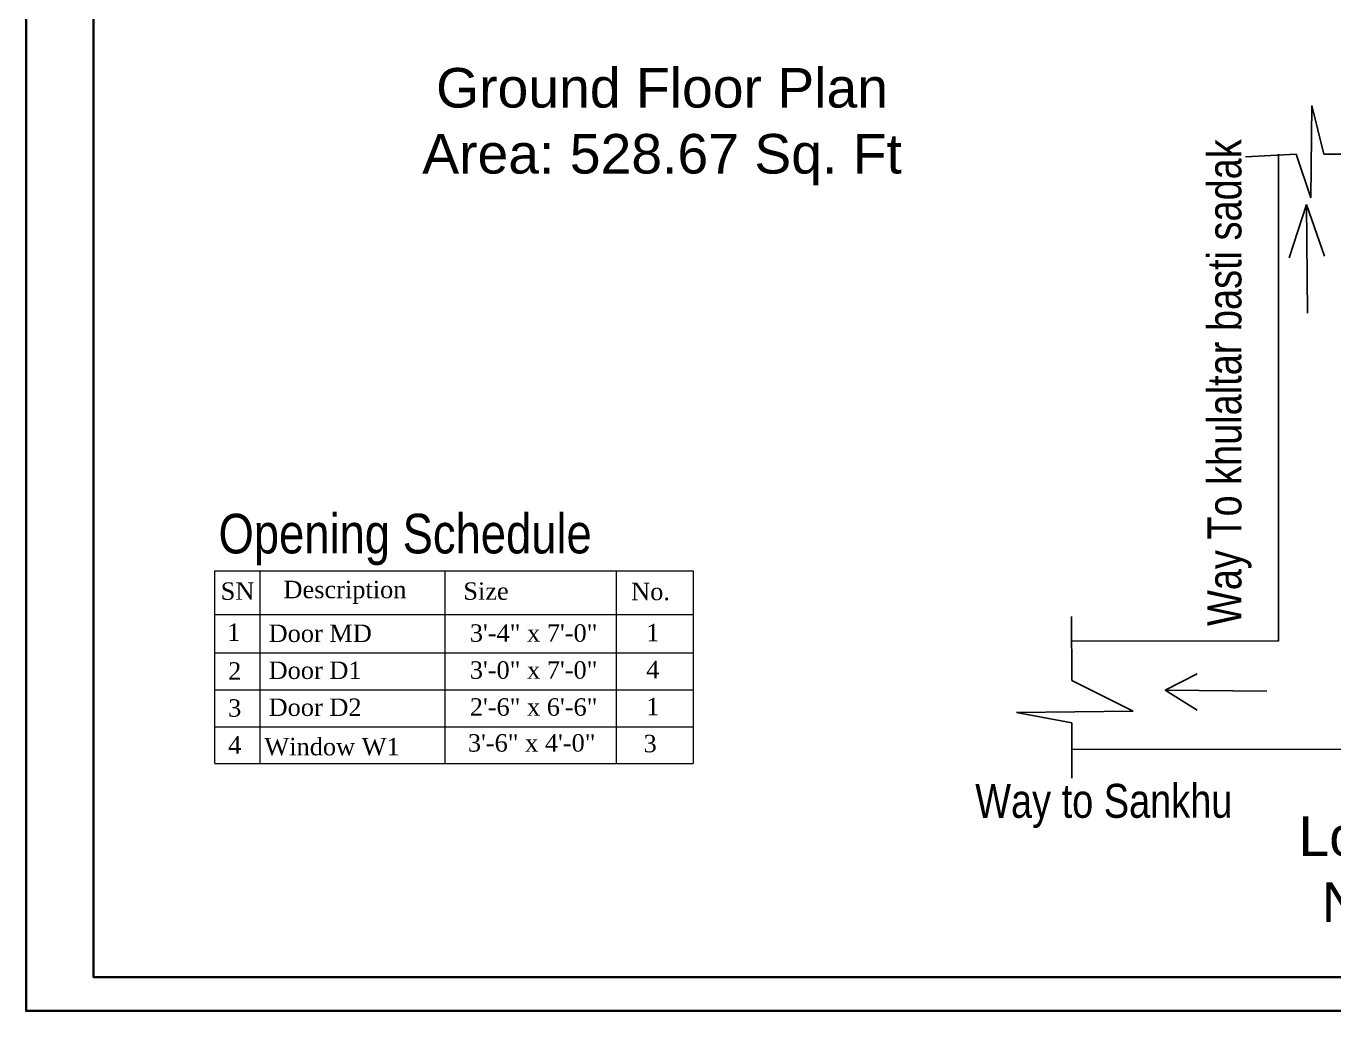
# Model space of a CAD drawing. Header units: inches. Extents: x 352731 to 371558, y -52658 to -39161.
# Drawn here: x 358986.2 to 359448.6, y -49701.4 to -49353.1 of the extents above; entities that cross this region are included whole.
import ezdxf

# ---------------------------------------------------------------- set-up
doc = ezdxf.new("R2010")
doc.units = ezdxf.units.IN
doc.header["$LTSCALE"] = 2
doc.header["$MEASUREMENT"] = 0
doc.linetypes.add('DASHED2', pattern=[0.375, 0.25, -0.125])
doc.layers.get('0').update_dxf_attribs({"linetype": 'CONTINUOUS'})
for name, color, linetype, lineweight in [('dimension', 160, 'CONTINUOUS', 15), ('river', 7, 'DASHED2', 25), ('steps', 253, 'CONTINUOUS', 20), ('TEXT', 181, 'CONTINUOUS', 25)]:
    doc.layers.add(name, color=color, linetype=linetype, lineweight=lineweight)
doc.layers.add('Normal Wall', color=7, linetype='CONTINUOUS', lineweight=35, true_color=0xffaf89)
doc.styles.add('DIM', font='arial.ttf', dxfattribs={"width": 0.8})
doc.styles.get("Standard").update_dxf_attribs({"font": 'ARIALN.TTF'})
doc.styles.add('TIMES', font='times.ttf')

msp = doc.modelspace()

# ---------------------------------------------------------------- linework, layer by layer
at = {"layer": 'dimension', "ltscale": 7}
for p, q in [((359428.97, -49570.68), (359355.83, -49570.68)), ((359641.49, -49608.92), (359355.93, -49608.92))]:
    msp.add_line(p, q, dxfattribs=at)
at = {"layer": 'Normal Wall'}
for points in [[(358986.2, -48950.9), (360044.21, -48950.9), (360044.21, -49701.43), (358986.2, -49701.43)], [(358986.2, -48950.9), (360044.21, -48950.9), (360044.21, -49701.43), (358986.2, -49701.43)], [(360032.3, -48962.81), (359010.02, -48962.81), (359010.02, -49689.52), (360032.3, -49689.52)], [(360032.3, -48962.81), (359010.02, -48962.81), (359010.02, -49689.52), (360032.3, -49689.52)]]:
    msp.add_lwpolyline(points, close=True, dxfattribs=at)
at = {"layer": 'river', "color": 1, "linetype": 'Continuous', "ltscale": 10}
for p, q in [((359440.76, -49381.13), (359440.45, -49413.79)), ((359445.07, -49398.33), (359440.76, -49381.13)), ((359435.19, -49398.33), (359417.34, -49399.29)), ((359428.97, -49570.68), (359428.97, -49398.33)), ((359440.45, -49413.79), (359435.19, -49398.33)), ((359456.06, -49398.33), (359445.07, -49398.33)), ((359438.85, -49416.14), (359432.8, -49435.1)), ((359439.26, -49454.64), (359438.85, -49416.14)), ((359438.85, -49416.14), (359445.23, -49434.46)), ((359355.93, -49584.55), (359355.77, -49561.92)), ((359388.97, -49587.94), (359400.21, -49582.2)), ((359377.6, -49595.38), (359355.93, -49584.55)), ((359424.92, -49588.31), (359388.97, -49587.94)), ((359388.97, -49587.94), (359400.21, -49595.03)), ((359336.33, -49595.86), (359377.6, -49595.38)), ((359355.93, -49599.52), (359336.33, -49595.86)), ((359355.93, -49619.12), (359355.93, -49599.52))]:
    msp.add_line(p, q, dxfattribs=at)
at = {"layer": 'steps', "color": 7, "lineweight": 5, "ltscale": 0.3}
for p, q in [((359052.86, -49545.79), (359222.08, -49545.79)), ((359052.86, -49613.98), (359052.86, -49545.79)), ((359068.81, -49545.79), (359068.81, -49613.98)), ((359134.23, -49545.79), (359134.23, -49613.98)), ((359194.77, -49545.79), (359194.77, -49613.98)), ((359222.08, -49545.79), (359222.08, -49613.98)), ((359052.86, -49561.16), (359222.08, -49561.16)), ((359052.86, -49561.16), (359222.08, -49561.16)), ((359052.86, -49574.74), (359222.08, -49574.74)), ((359052.86, -49587.82), (359222.08, -49587.82)), ((359052.86, -49600.9), (359222.08, -49600.9)), ((359052.86, -49613.98), (359222.08, -49613.98))]:
    msp.add_line(p, q, dxfattribs=at)

# ---------------------------------------------------------------- texts
at = {"color": 7, "linetype": 'ByBlock', "lineweight": 5}
msp.add_text('Opening Schedule', height=14, dxfattribs=at).set_placement((359054.22, -49539.6))
at = {"color": 7, "linetype": 'ByBlock', "lineweight": 5, "char_height": 14, "width": 235.547, "attachment_point": 5}
for s, insert in [('{\\fArial CE|b0|i0|c238|p34;Ground Floor Plan\\PArea: \\fArial CE|b0|i0|c0|p34;528.67\\fArial CE|b0|i0|c238|p34; Sq. Ft}', (359211.04, -49388.67)), ('{\\fArial CE|b0|i0|c0|p34;Location Plan\\PNot in scale}', (359495.34, -49651.43))]:
    msp.add_mtext(s, dxfattribs=dict(at, insert=insert))
at = {"layer": 'steps', "color": 7, "lineweight": 5, "ltscale": 0.3, "style": 'TIMES'}
for s, height, p in [('SN', 6.169, (359054.99, -49556.02)), ('Description', 6.169, (359077.19, -49555.46)), ('Size', 6.169, (359140.78, -49556.02)), ('No.', 6.169, (359200.12, -49556.15)), ('1', 6.17, (359057.3, -49570.57)), ('Door MD', 6.169, (359071.93, -49570.95)), ('3\'-4" x 7\'-0"', 6.169, (359143.07, -49570.86)), ('1', 6.17, (359205.44, -49570.7)), ('2', 6.17, (359057.61, -49584.28)), ('Door D1', 6.169, (359071.93, -49584.03)), ('3\'-0" x 7\'-0"', 6.169, (359143.07, -49583.94)), ('4', 6.17, (359205.44, -49583.78)), ('3', 6.17, (359057.61, -49597.37)), ('Door D2', 6.169, (359071.93, -49597.11)), ('2\'-6" x 6\'-6"', 6.169, (359143.07, -49597.02)), ('1', 6.17, (359205.44, -49596.86)), ('4', 6.17, (359057.61, -49610.45)), ('Window W1', 6.169, (359070.43, -49611.04)), ('3\'-6" x 4\'-0"', 6.169, (359142.39, -49609.73)), ('3', 6.17, (359204.5, -49609.95))]:
    msp.add_text(s, height=height, dxfattribs=at).set_placement(p)
at = {"layer": 'TEXT', "ltscale": 7, "char_height": 12, "width": 245.0767, "attachment_point": 1, "style": 'DIM'}
for s, insert, rotation in [('Way To khulaltar basti sadak', (359403.88, -49565.27), 90), ('Way to Sankhu', (359321.77, -49621.16), 0.0308)]:
    msp.add_mtext(s, dxfattribs=dict(at, insert=insert, rotation=rotation))

doc.saveas('drawing.dxf')
